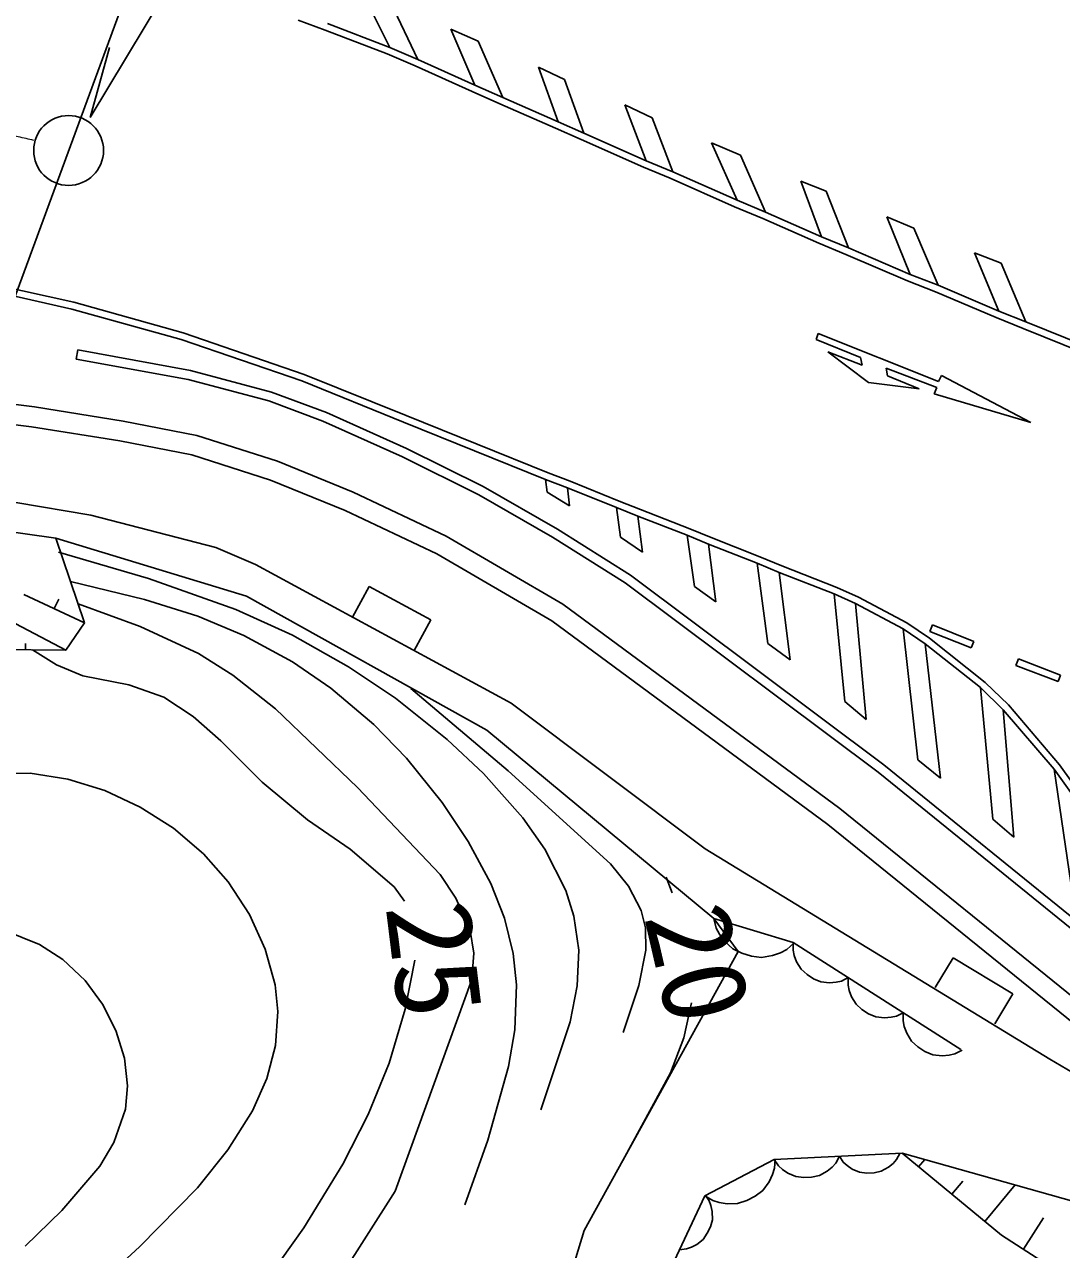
# Model space of a CAD drawing. Units: millimetres, scale not verified. Extents: x 40000 to 680000, y 20000 to 380000.
# Drawn here: x 213936 to 236202, y 261282 to 287593 of the extents above; entities that cross this region are included whole.
import ezdxf
from ezdxf.enums import TextEntityAlignment as Align

# ---------------------------------------------------------------- set-up
doc = ezdxf.new("R2010")
doc.units = ezdxf.units.MM
doc.header["$LTSCALE"] = 1000
doc.linetypes.add('CHAIN', pattern=[18.5, 12, -1.5, 3.5, -1.5])
for name, color, linetype, lineweight in [('M-BGD', 7, 'Continuous', 25), ('M-BMK', 2, 'CHAIN', 13), ('M-BMK-OTRS', 5, 'Continuous', 25), ('M-BMK-SRVR', 3, 'Continuous', 25)]:
    doc.layers.add(name, color=color, linetype=linetype, lineweight=lineweight)
doc.styles.add('ＭＳ ゴシック', font='')
doc.styles.get('ＭＳ ゴシック').set_extended_font_data('MS Gothic')

msp = doc.modelspace()

# ---------------------------------------------------------------- linework, layer by layer
at = {"layer": 'M-BGD'}
for p, q in [((221199, 288262), (221777, 287099)), ((222381, 286841), (221799, 288055)), ((219812, 287683), (220390, 287471)), ((220442, 287612), (221777, 287099)), ((220390, 287471), (221721, 286960)), ((223678, 287232), (223093, 287494)), ((223093, 287494), (223606, 286290)), ((221777, 287099), (222381, 286841)), ((224205, 286026), (223678, 287232)), ((221721, 286960), (222321, 286704)), ((222381, 286841), (223606, 286290)), ((222321, 286704), (223545, 286153)), ((225529, 286413), (224973, 286674)), ((224973, 286674), (225397, 285506)), ((223606, 286290), (224205, 286026)), ((225947, 285257), (225529, 286413)), ((223545, 286153), (224145, 285889)), ((224205, 286026), (225397, 285506)), ((224145, 285889), (225336, 285369)), ((227411, 285591), (226828, 285869)), ((226828, 285869), (227287, 284668)), ((225397, 285506), (225947, 285257)), ((227856, 284429), (227411, 285591)), ((225336, 285369), (225886, 285120)), ((225947, 285257), (227287, 284668)), ((225886, 285120), (227228, 284530)), ((229308, 284784), (228688, 285052)), ((228688, 285052), (229237, 283817)), ((229846, 283560), (229308, 284784)), ((227228, 284530), (227797, 284291)), ((227287, 284668), (227856, 284429)), ((227856, 284429), (229237, 283817)), ((227797, 284291), (229178, 283679)), ((231151, 284012), (230603, 284229)), ((230603, 284229), (231051, 283032)), ((231631, 282793), (231151, 284012)), ((229178, 283679), (229786, 283423)), ((229237, 283817), (229846, 283560)), ((229786, 283423), (230992, 282894)), ((229846, 283560), (231051, 283032)), ((233032, 283217), (232454, 283463)), ((232454, 283463), (232956, 282226)), ((233553, 281991), (233032, 283217)), ((230992, 282894), (231573, 282655)), ((231051, 283032), (231631, 282793)), ((231573, 282655), (232899, 282087)), ((231631, 282793), (232956, 282226)), ((234910, 282469), (234336, 282687)), ((234336, 282687), (234857, 281438)), ((235437, 281206), (234910, 282469)), ((214992, 281627), (212645, 282153)), ((232899, 282087), (233496, 281852)), ((232956, 282226), (233553, 281991)), ((214955, 281482), (212616, 282006)), ((233496, 281852), (234800, 281299)), ((233553, 281991), (234857, 281438)), ((217346, 280969), (214992, 281627)), ((217301, 280826), (214955, 281482)), ((234800, 281299), (235380, 281067)), ((234857, 281438), (235437, 281206)), ((235380, 281067), (236677, 280543)), ((235437, 281206), (236732, 280683)), ((219890, 279938), (217301, 280826)), ((219943, 280079), (217346, 280969)), ((230932, 280827), (230978, 280956)), ((231887, 280443), (230932, 280827)), ((230978, 280956), (233562, 279927)), ((215084, 280605), (215048, 280408)), ((217497, 280162), (215084, 280605)), ((232055, 279906), (231187, 280560)), ((231187, 280560), (231921, 280273)), ((217453, 279967), (215048, 280408)), ((231921, 280273), (231887, 280443)), ((233525, 279796), (232440, 280214)), ((232440, 280214), (232464, 280050)), ((219181, 279509), (217453, 279967)), ((219242, 279699), (217497, 280162)), ((222130, 279193), (219943, 280079)), ((232464, 280050), (233149, 279769)), ((233562, 279927), (233626, 280057)), ((233626, 280057), (235541, 279048)), ((220421, 279256), (219242, 279699)), ((222074, 279054), (219890, 279938)), ((233149, 279769), (232055, 279906)), ((233469, 279660), (233525, 279796)), ((212920, 279532), (214148, 279378)), ((220344, 279071), (219181, 279509)), ((235541, 279048), (233469, 279660)), ((214148, 279378), (216056, 279075)), ((222139, 278487), (220421, 279256)), ((225178, 277963), (222130, 279193)), ((214087, 278952), (212893, 279102)), ((214087, 278952), (215981, 278652)), ((216056, 279075), (217634, 278764)), ((222054, 278306), (220344, 279071)), ((225124, 277823), (222074, 279054)), ((215981, 278652), (217527, 278347)), ((217634, 278764), (219366, 278213)), ((223787, 277667), (222139, 278487)), ((217527, 278347), (219219, 277809)), ((219366, 278213), (220995, 277548)), ((223692, 277491), (222054, 278306)), ((225652, 277785), (225178, 277963)), ((219219, 277809), (220821, 277154)), ((225378, 276757), (223787, 277667)), ((225157, 277550), (225124, 277823)), ((225597, 277645), (225124, 277823)), ((225639, 277255), (225597, 277645)), ((226646, 277218), (225597, 277645)), ((226702, 277357), (225652, 277785)), ((215358, 277054), (213749, 277328)), ((220995, 277548), (222989, 276602)), ((225275, 276585), (223692, 277491)), ((225157, 277550), (225639, 277255)), ((227163, 277173), (226702, 277357)), ((209380, 277298), (214607, 276562)), ((215358, 277054), (218046, 276357)), ((220821, 277154), (222789, 276221)), ((226646, 277218), (226733, 276585)), ((227108, 277034), (226646, 277218)), ((228220, 276761), (227163, 277173)), ((227209, 276258), (227108, 277034)), ((228164, 276622), (227108, 277034)), ((215225, 274744), (214607, 276562)), ((214607, 276562), (218703, 275315)), ((222989, 276602), (225495, 275144)), ((226831, 275604), (225275, 276585)), ((226945, 275769), (225378, 276757)), ((226733, 276585), (227209, 276258)), ((228164, 276622), (228324, 275523)), ((228624, 276435), (228164, 276622)), ((228680, 276574), (228220, 276761)), ((229722, 276161), (228680, 276574)), ((214666, 276261), (216599, 275693)), ((218898, 275992), (218046, 276357)), ((228780, 275192), (228624, 276435)), ((229666, 276022), (228624, 276435)), ((222789, 276221), (225258, 274784)), ((229666, 276022), (229899, 274295)), ((230139, 275826), (229666, 276022)), ((230195, 275965), (229722, 276161)), ((224385, 273014), (218898, 275992)), ((232389, 271694), (226945, 275769)), ((230379, 273944), (230139, 275826)), ((231323, 275363), (230139, 275826)), ((231381, 275501), (230195, 275965)), ((216512, 275244), (214924, 275628)), ((216599, 275693), (218477, 275029)), ((221340, 275520), (220982, 274861)), ((222658, 274804), (221340, 275520)), ((232266, 271536), (226831, 275604)), ((228324, 275523), (228780, 275192)), ((231844, 275293), (231381, 275501)), ((213925, 275354), (215225, 274744)), ((214575, 275049), (214670, 275251)), ((217657, 274886), (216512, 275244)), ((218703, 275315), (223862, 272436)), ((231323, 275363), (231548, 273053)), ((231778, 275158), (231323, 275363)), ((232881, 274741), (231844, 275293)), ((215085, 275152), (216418, 274662)), ((218477, 275029), (219690, 274478)), ((225495, 275144), (231446, 270751)), ((232011, 272665), (231778, 275158)), ((232803, 274613), (231778, 275158)), ((214822, 274153), (213476, 274864)), ((215225, 274744), (214822, 274153)), ((218649, 274473), (217657, 274886)), ((222301, 274145), (222658, 274804)), ((225258, 274784), (231183, 270410)), ((233367, 274410), (232881, 274741)), ((233376, 274557), (233432, 274696)), ((234317, 274341), (233432, 274696)), ((216418, 274662), (217675, 274080)), ((219689, 273905), (218649, 274473)), ((219690, 274478), (220896, 273800)), ((232803, 274613), (233120, 271799)), ((233278, 274290), (232803, 274613)), ((234261, 274202), (233376, 274557)), ((214822, 274153), (213088, 274174)), ((213955, 274164), (213957, 274297)), ((214110, 274164), (214621, 273841)), ((229899, 274295), (230379, 273944)), ((233608, 271408), (233278, 274290)), ((234465, 273350), (233278, 274290)), ((234564, 273462), (233367, 274410)), ((234261, 274202), (234317, 274341)), ((217675, 274080), (218410, 273620)), ((220514, 273338), (219689, 273905)), ((235223, 273827), (235277, 273967)), ((236182, 273620), (235277, 273967)), ((214621, 273841), (215191, 273602)), ((220896, 273800), (221899, 273122)), ((236128, 273479), (235223, 273827)), ((215191, 273602), (216179, 273408)), ((216179, 273408), (216928, 273146)), ((218410, 273620), (219325, 272898)), ((235062, 272979), (234564, 273462)), ((236128, 273479), (236182, 273620)), ((216928, 273146), (217561, 272730)), ((221434, 272560), (220514, 273338)), ((221899, 273122), (223008, 272239)), ((222234, 273333), (224323, 271565)), ((234465, 273350), (234727, 270523)), ((234952, 272876), (234465, 273350)), ((219325, 272898), (221088, 271203)), ((228553, 269889), (224385, 273014)), ((231548, 273053), (232011, 272665)), ((235182, 270138), (234952, 272876)), ((236044, 271598), (234952, 272876)), ((236162, 271691), (235062, 272979)), ((217561, 272730), (218149, 272205)), ((222139, 271836), (221434, 272560)), ((223862, 272436), (228737, 268391)), ((218149, 272205), (219038, 271321)), ((223008, 272239), (223793, 271509)), ((222906, 270885), (222139, 271836)), ((233120, 271799), (233608, 271408)), ((224323, 271565), (226516, 269569)), ((240873, 264551), (232266, 271536)), ((240999, 264706), (232389, 271694)), ((236044, 271598), (236401, 269157)), ((236620, 270795), (236044, 271598)), ((236740, 270886), (236162, 271691)), ((214055, 271510), (213251, 271507)), ((214863, 271386), (214055, 271510)), ((215658, 271141), (214863, 271386)), ((219038, 271321), (220010, 270514)), ((223793, 271509), (224639, 270555)), ((216420, 270786), (215658, 271141)), ((221088, 271203), (222861, 269334)), ((217133, 270329), (216420, 270786)), ((223465, 270046), (222906, 270885)), ((231446, 270751), (239847, 263952)), ((220010, 270514), (220930, 269878)), ((224639, 270555), (225110, 269878)), ((234727, 270523), (235182, 270138)), ((217776, 269778), (217133, 270329)), ((231183, 270410), (239539, 263648)), ((223946, 269146), (223465, 270046)), ((218306, 269179), (217776, 269778)), ((220930, 269878), (221870, 269070)), ((225110, 269878), (225556, 268992)), ((228553, 269889), (235954, 265373)), ((226516, 269569), (226903, 269086)), ((218765, 268477), (218306, 269179)), ((222861, 269334), (223200, 268832)), ((227713, 269280), (227840, 268946)), ((221870, 269070), (222094, 268766)), ((224240, 268401), (223946, 269146)), ((225556, 268992), (225732, 268443)), ((226903, 269086), (227175, 268565)), ((223200, 268832), (223502, 268134)), ((219106, 267731), (218765, 268477)), ((224431, 267641), (224240, 268401)), ((225732, 268443), (225838, 267715)), ((227175, 268565), (227271, 268193)), ((229262, 267683), (228737, 268391)), ((228737, 268391), (230444, 267874)), ((228737, 268391), (228788, 268187)), ((214256, 267831), (213513, 268131)), ((223502, 268134), (223582, 267646)), ((227271, 268193), (227278, 267708)), ((228788, 268187), (228860, 268052)), ((228860, 268052), (228967, 267907)), ((228967, 267907), (229142, 267741)), ((230304, 267728), (230460, 267869)), ((230444, 267874), (230440, 267711)), ((234043, 265578), (230444, 267874)), ((214762, 267511), (214256, 267831)), ((219315, 266968), (219106, 267731)), ((223582, 267646), (223538, 267078)), ((224501, 266970), (224431, 267641)), ((225838, 267715), (225803, 266949)), ((225952, 261689), (229262, 267683)), ((227278, 267708), (227130, 266951)), ((229142, 267741), (229339, 267644)), ((229339, 267644), (229545, 267582)), ((229545, 267582), (229762, 267554)), ((229762, 267554), (230000, 267594)), ((230000, 267594), (230170, 267656)), ((230170, 267656), (230304, 267728)), ((230440, 267711), (230465, 267595)), ((230465, 267595), (230515, 267464)), ((215238, 267062), (214762, 267511)), ((222315, 267499), (222113, 266444)), ((230515, 267464), (230611, 267302)), ((233875, 267550), (233487, 266908)), ((235159, 266774), (233875, 267550)), ((215611, 266553), (215238, 267062)), ((223538, 267078), (221897, 262535)), ((230611, 267302), (230738, 267188)), ((230738, 267188), (230879, 267098)), ((230879, 267098), (231036, 267031)), ((231478, 267048), (231625, 267121)), ((231625, 267121), (231620, 266958)), ((219375, 266393), (219315, 266968)), ((224462, 265998), (224501, 266970)), ((225803, 266949), (225652, 266170)), ((227130, 266951), (226812, 266005)), ((231036, 267031), (231223, 267012)), ((231223, 267012), (231362, 267022)), ((231362, 267022), (231478, 267048)), ((231620, 266958), (231646, 266842)), ((231646, 266842), (231695, 266711)), ((215897, 265986), (215611, 266553)), ((228260, 266581), (228095, 265826)), ((231695, 266711), (231791, 266549)), ((231791, 266549), (231918, 266435)), ((234771, 266132), (235159, 266774)), ((219323, 265661), (219375, 266393)), ((222113, 266444), (221767, 265288)), ((231918, 266435), (232060, 266345)), ((232060, 266345), (232216, 266278)), ((232216, 266278), (232403, 266259)), ((232403, 266259), (232543, 266269)), ((232543, 266269), (232659, 266295)), ((232659, 266295), (232805, 266368)), ((232805, 266368), (232800, 266193)), ((225652, 266170), (225026, 264283)), ((226812, 266005), (226790, 265945)), ((232800, 266193), (232827, 266069)), ((232827, 266069), (232880, 265928)), ((216081, 265391), (215897, 265986)), ((224332, 265214), (224462, 265998)), ((228095, 265826), (227810, 265076)), ((232880, 265928), (232984, 265756)), ((232984, 265756), (233119, 265634)), ((219136, 264952), (219323, 265661)), ((233119, 265634), (233271, 265537)), ((233271, 265537), (233439, 265465)), ((233788, 265456), (233913, 265483)), ((233913, 265483), (234069, 265561)), ((216149, 264795), (216081, 265391)), ((221767, 265288), (221316, 264180)), ((223888, 263633), (224332, 265214)), ((233439, 265465), (233639, 265444)), ((233639, 265444), (233788, 265456)), ((239706, 263150), (235954, 265373)), ((218830, 264262), (219136, 264952)), ((227810, 265076), (226783, 263193)), ((216103, 264296), (216149, 264795)), ((215854, 263580), (216103, 264296)), ((218304, 263425), (218830, 264262)), ((221316, 264180), (220773, 263114)), ((223391, 262242), (223888, 263633)), ((215552, 263073), (215854, 263580)), ((217648, 262610), (218304, 263425)), ((220773, 263114), (219932, 261746)), ((230035, 263217), (228546, 262438)), ((232779, 263348), (230035, 263217)), ((230035, 263217), (230126, 263081)), ((230041, 263029), (230052, 263226)), ((231276, 263052), (231356, 263140)), ((231356, 263140), (231433, 263284)), ((231433, 263284), (231517, 263158)), ((231517, 263158), (231599, 263084)), ((232486, 263048), (232586, 263131)), ((232586, 263131), (232660, 263213)), ((232660, 263213), (232732, 263346)), ((234915, 261587), (232779, 263348)), ((232779, 263348), (236468, 262316)), ((233135, 263055), (233265, 263212)), ((214738, 262117), (215552, 263073)), ((229925, 262737), (229998, 262891)), ((229998, 262891), (230041, 263029)), ((230126, 263081), (230213, 263002)), ((230213, 263002), (230329, 262923)), ((230329, 262923), (230501, 262847)), ((230501, 262847), (230670, 262827)), ((230838, 262835), (231005, 262871)), ((231005, 262871), (231168, 262963)), ((231168, 262963), (231276, 263052)), ((231599, 263084), (231707, 263011)), ((231707, 263011), (231866, 262940)), ((231866, 262940), (232023, 262922)), ((232023, 262922), (232179, 262929)), ((232179, 262929), (232334, 262963)), ((232334, 262963), (232486, 263048)), ((216405, 261339), (217648, 262610)), ((229791, 262552), (229925, 262737)), ((230670, 262827), (230838, 262835)), ((233847, 262468), (234081, 262751)), ((234559, 261881), (235208, 262668)), ((221897, 262535), (220606, 260511)), ((228546, 262438), (227447, 260102)), ((228546, 262438), (228716, 262335)), ((228639, 262329), (228554, 262455)), ((228676, 262225), (228639, 262329)), ((228716, 262335), (228853, 262292)), ((229249, 262269), (229446, 262333)), ((229446, 262333), (229626, 262428)), ((229626, 262428), (229791, 262552)), ((213947, 261351), (214738, 262117)), ((228702, 262098), (228676, 262225)), ((228706, 261923), (228702, 262098)), ((228853, 262292), (229021, 262264)), ((229021, 262264), (229249, 262269)), ((228664, 261771), (228706, 261923)), ((235384, 261287), (235819, 261965)), ((219932, 261746), (218989, 260425)), ((224212, 256042), (225952, 261689)), ((228507, 261500), (228597, 261630)), ((228597, 261630), (228664, 261771)), ((238664, 259182), (234915, 261587)), ((215034, 260090), (216405, 261339)), ((228001, 261278), (228152, 261294)), ((228152, 261294), (228255, 261331)), ((228255, 261331), (228370, 261392)), ((228370, 261392), (228507, 261500))]:
    msp.add_line(p, q, dxfattribs=at)
at = {"layer": 'M-BMK'}
msp.add_arc((204711, 243750), 42415, 77.1611, 84.5389, dxfattribs=at)
at = {"layer": 'M-BMK-OTRS'}
msp.add_line((206549, 262236), (222154, 304644), dxfattribs=at)
at = {"layer": 'M-BMK-SRVR'}
for q in [(232698, 314435), (215758, 287097)]:
    msp.add_line((215344, 285596), q, dxfattribs=at)
msp.add_circle((214883, 284887), 750, dxfattribs=at)

# ---------------------------------------------------------------- texts
at = {"layer": 'M-BGD', "style": 'ＭＳ ゴシック'}
for s, rotation, p in [('25', 277, (221145, 268578)), ('20', 283, (226700, 268311))]:
    msp.add_text(s, height=1833, rotation=rotation, dxfattribs=at).set_placement(p, align=Align.BOTTOM_LEFT)

doc.saveas('drawing.dxf')
